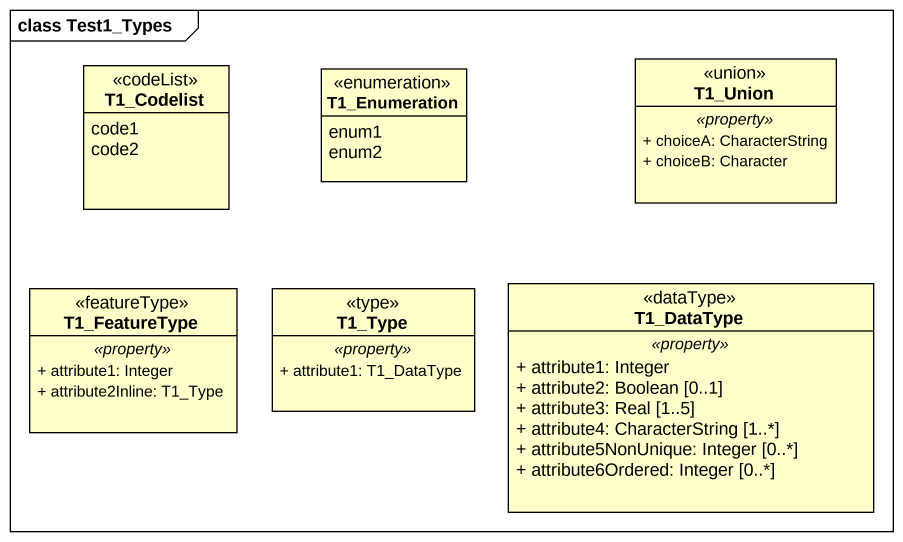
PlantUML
@startuml
mainframe class Test1_Types
hide circle
hide empty members
skinparam classAttributeIconSize 0
class T1_Codelist <<codeList>> {
  code1
  code2
}
enum T1_Enumeration {
  enum1
  enum2
}
class T1_Union <<union>> {
  .. <<property>> ..
  + choiceA: CharacterString
  + choiceB: Character
}
class T1_FeatureType <<featureType>> {
  .. <<property>> ..
  + attribute1: Integer
  + attribute2Inline: T1_Type
}
class T1_Type <<type>> {
  .. <<property>> ..
  + attribute1: T1_DataType
}
class T1_DataType <<dataType>> {
  .. <<property>> ..
  + attribute1: Integer
  + attribute2: Boolean [0..1]
  + attribute3: Real [1..5]
  + attribute4: CharacterString [1..*]
  + attribute5NonUnique: Integer [0..*]
  + attribute6Ordered: Integer [0..*]
}
@enduml
